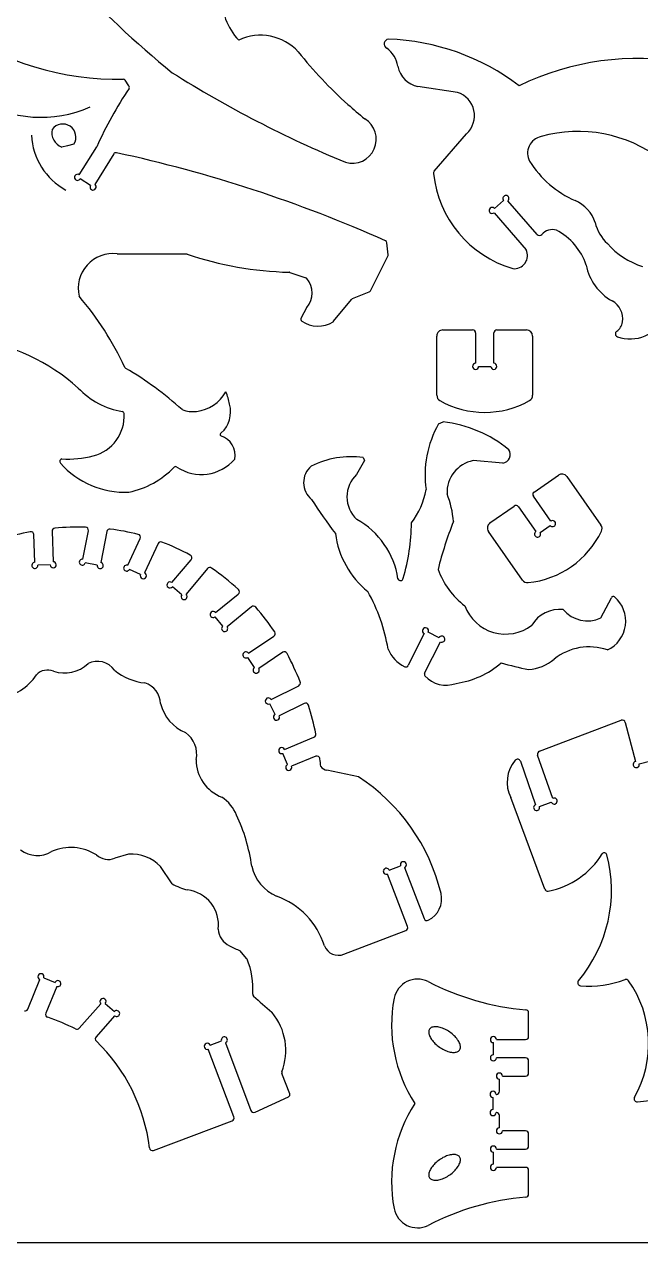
# Model space of a CAD drawing. Extents: x 0 to 14, y 0 to 10.
# Drawn here: x 6.421 to 8.445, y 0 to 4.004 of the extents above; entities that cross this region are included whole.
import ezdxf

# ---------------------------------------------------------------- set-up
doc = ezdxf.new("R2010")
doc.units = 0
doc.layers.add('WHITE', color=7, linetype='CONTINUOUS')

msp = doc.modelspace()

# ---------------------------------------------------------------- linework, layer by layer
at = {"layer": 'WHITE', "linetype": 'CONTINUOUS'}
for p, q in [((6.764444, 3.802115), (6.751522, 3.820177)), ((7.843984, 3.780521), (7.713688, 3.800157)), ((7.767085, 3.521093), (7.873317, 3.644594)), ((6.562783, 3.604893), (6.544011, 3.600281)), ((6.583662, 3.610291), (6.562783, 3.604893)), ((6.600881, 3.509659), (6.658471, 3.601928)), ((6.714604, 3.578545), (6.65178, 3.47789)), ((6.638002, 3.474702), (6.604069, 3.495881)), ((7.994973, 3.425281), (7.964735, 3.399095)), ((8.10529, 3.313164), (8.009078, 3.424267)), ((7.963721, 3.38499), (8.069073, 3.263332)), ((7.615495, 3.246599), (7.611584, 3.286029)), ((6.725804, 3.249723), (6.952887, 3.249316)), ((7.557452, 3.128429), (7.614673, 3.24219)), ((7.292679, 3.18884), (7.345447, 3.170761)), ((7.498873, 3.102505), (7.553348, 3.124607)), ((7.436607, 3.028412), (7.495851, 3.100132)), ((7.347758, 3.072219), (7.32997, 3.03939)), ((7.775663, 2.78474), (7.775627, 2.979664)), ((7.795632, 2.999668), (7.892929, 2.999643)), ((7.902927, 2.989643), (7.902927, 2.889938)), ((7.962926, 2.889938), (7.962926, 2.989706)), ((7.972926, 2.999706), (8.070221, 2.999706)), ((8.090221, 2.97971), (8.090256, 2.784745)), ((7.912927, 2.879938), (7.952926, 2.879938)), ((7.781384, 2.690707), (7.796204, 2.697908)), ((7.538366, 2.570822), (7.512229, 2.524934)), ((7.533848, 2.580706), (7.538366, 2.570822)), ((7.992206, 2.562067), (7.894905, 2.570115)), ((8.095318, 2.466921), (8.175018, 2.522727)), ((8.20287, 2.517819), (8.314726, 2.358133)), ((8.150087, 2.371268), (8.092863, 2.452994)), ((7.95011, 2.365198), (8.029825, 2.420985)), ((8.04375, 2.418528), (8.100939, 2.336854)), ((6.455133, 2.235914), (6.452176, 2.326992)), ((6.511854, 2.337875), (6.515101, 2.237861)), ((6.61302, 2.246319), (6.630979, 2.339562)), ((6.691598, 2.33705), (6.671937, 2.234971)), ((8.057029, 2.177685), (7.945196, 2.337338)), ((8.114866, 2.334398), (8.147632, 2.357341)), ((6.761101, 2.226093), (6.801435, 2.313966)), ((6.859882, 2.297472), (6.815631, 2.201064)), ((6.905685, 2.169242), (6.96855, 2.244619)), ((6.505431, 2.227542), (6.465452, 2.226244)), ((6.660226, 2.227043), (6.620948, 2.234608)), ((6.802371, 2.196147), (6.766018, 2.212833)), ((7.022186, 2.215252), (6.951763, 2.130813)), ((6.937679, 2.129538), (6.90696, 2.155157)), ((7.048628, 2.070859), (7.123304, 2.131664)), ((7.166835, 2.089736), (7.086513, 2.024332)), ((8.314582, 2.05358), (8.348895, 2.119242)), ((7.072444, 2.025772), (7.047188, 2.05679)), ((7.782942, 1.988205), (7.747217, 2.006196)), ((7.157037, 1.937037), (7.240713, 1.993273)), ((7.733784, 2.001764), (7.681516, 1.898066)), ((7.735491, 1.871847), (7.787373, 1.974777)), ((7.176627, 1.88996), (7.154315, 1.923159)), ((7.269427, 1.940279), (7.190505, 1.887238)), ((7.23112, 1.784719), (7.321938, 1.830451)), ((7.244676, 1.735564), (7.226686, 1.77129)), ((7.339793, 1.772264), (7.258105, 1.73113)), ((8.112461, 1.614879), (8.381475, 1.716745)), ((8.394698, 1.709899), (8.428065, 1.580959)), ((7.275459, 1.620926), (7.372089, 1.660936)), ((7.285348, 1.570904), (7.270045, 1.607861)), ((8.156447, 1.460082), (8.106566, 1.602216)), ((7.377818, 1.598368), (7.298413, 1.56549)), ((8.050019, 1.582155), (8.100138, 1.439339)), ((8.440251, 1.573783), (8.478976, 1.583804)), ((7.518718, 1.531048), (7.414344, 1.552451)), ((8.130376, 1.161337), (8.018764, 1.462866)), ((8.11283, 1.433371), (8.151601, 1.447702)), ((6.763227, 1.276761), (6.718108, 1.263579)), ((6.906138, 1.179232), (6.868198, 1.236278)), ((7.6796, 1.038498), (7.613401, 1.211295)), ((7.619162, 1.224211), (7.656515, 1.23852)), ((7.669431, 1.23276), (7.733746, 1.064879)), ((7.470521, 0.947691), (7.67384, 1.025583)), ((7.150882, 0.934314), (7.129257, 0.959578)), ((6.432251, 0.767554), (6.471388, 0.864533)), ((6.484404, 0.870064), (6.521497, 0.855094)), ((6.527028, 0.842078), (6.491371, 0.753722)), ((6.600764, 0.704486), (6.672414, 0.785258)), ((6.686531, 0.786103), (6.716455, 0.759559)), ((6.7173, 0.745442), (6.656199, 0.676562)), ((8.07704, 0.677419), (8.07704, 0.755527)), ((7.030835, 0.648636), (7.068266, 0.66274)), ((7.08115, 0.656909), (7.16501, 0.434358)), ((7.961404, 0.617419), (7.961404, 0.657419)), ((7.971404, 0.667419), (8.06704, 0.667419)), ((7.108932, 0.41302), (7.025003, 0.635752)), ((8.06704, 0.607419), (7.971404, 0.607419)), ((8.07704, 0.557419), (8.07704, 0.597419)), ((7.29246, 0.489326), (7.266683, 0.555484)), ((7.981257, 0.497419), (7.981257, 0.537419)), ((7.991257, 0.547419), (8.06704, 0.547419)), ((7.970374, 0.487419), (7.971257, 0.487419)), ((7.178532, 0.428792), (7.288371, 0.479106)), ((7.960374, 0.437419), (7.960374, 0.477419)), ((7.971257, 0.427419), (7.970374, 0.427419)), ((7.981257, 0.377419), (7.981257, 0.417419)), ((6.845419, 0.303109), (7.103098, 0.400136)), ((8.06704, 0.367419), (7.991257, 0.367419)), ((8.07704, 0.317419), (8.07704, 0.357419)), ((7.961404, 0.257419), (7.961404, 0.297419)), ((7.971404, 0.307419), (8.06704, 0.307419)), ((8.06704, 0.247419), (7.971404, 0.247419)), ((8.07704, 0.159312), (8.07704, 0.237419)), ((0.001084, 0.00004), (14.001084, 0.00004))]:
    msp.add_line(p, q, dxfattribs=at)
for centre, radius, start, end in [((8.884471, 6.28582), 3.141439, -137.530005, -129.018971), ((7.260967, 4.085034), 0.190179, 175.263158, 224.26977), ((6.729355, 4.766477), 0.943347, -125.005427, -88.958278), ((7.196102, 3.798525), 0.169489, 42.687954, 114.882573), ((7.618446, 3.939742), 0.015753, 96.60938, 241.525664), ((7.553579, 3.849368), 0.095635, 10.020885, 53.148849), ((7.590152, 3.202216), 0.753639, 52.790728, 87.986352), ((8.401669, 4.769684), 1.379014, -141.617347, -131.730893), ((8.439501, 2.98492), 0.907337, 80.094562, 115.708956), ((8.902191, 7.003135), 3.73565, -122.288128, -112.449777), ((7.727703, 3.880122), 0.081184, -169.989157, -99.941287), ((6.74514, 3.815484), 0.007921, 36.32764, 80.073579), ((7.904772, 3.035462), 1.368996, 146.3919, 155.557365), ((6.757961, 3.79754), 0.007935, -33.035789, 35.21125), ((7.818652, 3.703926), 0.080675, -47.344371, 71.699234), ((6.476075, 4.094711), 0.396307, -121.950131, -66.104391), ((8.401905, 4.769473), 1.379014, -131.744047, -128.731927), ((7.497788, 3.626407), 0.078982, -106.281384, 58.472684), ((6.562243, 3.648265), 0.051331, 168.164001, 249.194634), ((6.546856, 3.6331), 0.0433, -31.787423, 143.602003), ((8.239905, 3.205985), 0.44606, 52.435758, 105.837039), ((6.661094, 3.650189), 0.217339, -177.170326, -118.491799), ((8.130048, 3.580083), 0.056297, 102.175769, 207.805956), ((6.721219, 3.574306), 0.007857, 73.653886, 147.349585), ((5.771036, -0.821263), 4.504932, 65.943902, 77.794923), ((8.369423, 3.737409), 0.342527, -147.589642, -114.011302), ((6.595586, 3.501176), 0.01, 58.029319, 328.029319), ((7.774667, 3.514572), 0.01, 139.299093, 186.051187), ((8.128482, 3.552079), 0.365798, -173.948815, -106.468277), ((6.646485, 3.469407), 0.01, 148.029319, 418.029319), ((8.002532, 3.431827), 0.01, -49.108426, 220.891578), ((8.187237, 3.319916), 0.113026, 16.61705, 67.744817), ((7.957175, 3.392549), 0.01, 40.891578, 310.891578), ((8.155815, 3.282913), 0.046569, 74.315022, 139.421068), ((8.073534, 3.147453), 0.203731, 18.674532, 62.246777), ((8.434985, 3.387949), 0.143942, -165.635471, -133.403582), ((7.60376, 3.285444), 0.007845, 4.278308, 62.472423), ((8.11285, 3.319711), 0.01, -139.108422, -40.578926), ((8.527223, 3.451178), 0.254354, -138.719952, -107.277991), ((6.711806, 3.136304), 0.114279, 82.963829, 193.236227), ((6.952686, 3.241157), 0.008161, 70.290622, 88.585181), ((7.319148, 4.323061), 1.134123, -108.70506, -91.466579), ((7.60747, 3.245814), 0.008063, -26.713302, 5.582507), ((8.0302, 3.244251), 0.043304, -97.184848, 26.143641), ((8.436088, 3.245267), 0.172651, -169.12254, -119.497506), ((7.289966, 3.181256), 0.008055, 70.316033, 88.895976), ((7.342757, 3.163174), 0.00805, 40.015797, 70.471225), ((7.293351, 3.12107), 0.072962, -40.655385, 40.391606), ((7.550215, 3.132086), 0.008109, -67.275467, -26.808485), ((5.840675, 2.45634), 1.002437, 24.794912, 40.70831), ((7.502177, 3.095186), 0.00803, 114.293258, 141.978234), ((8.320768, 3.037108), 0.065343, -9.906293, 62.364055), ((7.354704, 3.068225), 0.008012, 138.498703, 150.102116), ((8.410498, 3.089655), 0.119746, -110.469724, -20.44738), ((7.337024, 3.035536), 0.008038, 151.347158, 234.238193), ((7.385192, 3.102908), 0.090858, -125.580623, -56.89145), ((7.4304, 3.0335), 0.008026, -56.577165, -39.345705), ((8.341418, 3.031334), 0.044059, -55.39588, -7.128999), ((6.156793, 2.316418), 0.660895, 48.156874, 81.493477), ((7.795627, 2.979668), 0.02, 89.985223, 180.010373), ((7.892927, 2.989643), 0.01, 0, 89.985223), ((7.972926, 2.989706), 0.01, 90, 180), ((8.070221, 2.979706), 0.02, 0.010376, 89.999997), ((8.372119, 2.986838), 0.01, 124.604112, 249.530278), ((7.902927, 2.879938), 0.01, 90, 360), ((7.962926, 2.879938), 0.01, 180, 450), ((6.757957, 2.880064), 0.007983, -155.342098, -120.232089), ((6.201041, 1.921924), 1.100254, 47.85008, 59.83329), ((6.78345, 2.982915), 0.254638, -136.850848, -99.125582), ((6.973376, 2.855122), 0.123723, -83.985727, -28.41856), ((6.964538, 2.737252), 0.131613, 7.91746, 26.628676), ((7.795663, 2.784744), 0.02, -179.989624, -119.378589), ((7.932962, 3.028623), 0.299872, -119.378589, -60.622383), ((8.070256, 2.784741), 0.02, -60.622383, 0.010376), ((6.613701, 2.716214), 0.134941, -75.71982, 3.570662), ((6.740381, 2.723934), 0.008028, 4.892008, 70.477078), ((6.973836, 2.827451), 0.096187, -110.983713, -82.530623), ((7.003659, 2.730517), 0.094565, -47.285257, 15.244203), ((8.071421, 2.524079), 0.334494, 150.122555, 188.470561), ((7.745955, 2.280288), 0.420632, 50.770419, 83.138999), ((7.069452, 2.655742), 0.005544, 107.263565, 235.469142), ((7.047484, 2.588379), 0.065557, -11.839421, 73.312548), ((7.988428, 2.590223), 0.028409, -82.358635, 34.019557), ((6.545054, 2.567502), 0.00803, 95.15548, 225.673444), ((6.557869, 2.97063), 0.395362, -91.962165, -76.973253), ((7.002325, 2.668348), 0.1438, -123.987064, -40.515273), ((7.495893, 2.285869), 0.29727, 82.664572, 116.617715), ((7.916205, 2.465159), 0.107096, 101.472016, 182.392712), ((6.751122, 2.748723), 0.282424, -138.547585, -87.407652), ((6.707583, 2.744122), 0.28319, -78.530294, -43.610201), ((6.917504, 2.542602), 0.00788, 55.732956, 128.232397), ((7.408744, 2.497851), 0.070796, 130.563816, 230.921849), ((7.581707, 2.451209), 0.101304, 133.301452, 227.142176), ((8.186489, 2.506344), 0.02, 35.010378, 124.999998), ((8.753942, 3.32671), 1.647043, -147.546932, -142.78146), ((7.477387, 2.525802), 0.268083, -36.718557, -10.965443), ((7.533212, 2.349826), 0.297424, 3.867888, 21.88464), ((8.101054, 2.45873), 0.01, 124.999996, 215), ((8.035559, 2.412792), 0.01, 35, 124.985222), ((7.382462, 2.142396), 0.268335, 8.352389, 60.939283), ((7.032637, 2.370899), 0.659663, -16.491138, -0.467306), ((9.130987, 1.865874), 1.395245, 158.823757, 165.605409), ((7.961577, 2.348812), 0.02, 124.985225, 215.010374), ((8.155823, 2.363077), 0.01, -145.000004, 125.000001), ((6.597991, 1.53123), 0.820554, 101.08277, 107.769463), ((6.442181, 2.326668), 0.01, 1.859402, 101.082766), ((6.521849, 2.3382), 0.01, 95.390239, 181.859408), ((6.597991, 1.53123), 0.820554, 88.3621, 95.390245), ((6.621159, 2.341453), 0.01, -10.902027, 88.362103), ((6.701417, 2.335158), 0.01, 82.669119, 169.097972), ((6.597991, 1.53123), 0.820554, 76.126429, 82.669123), ((6.792346, 2.318138), 0.01, -24.654943, 76.126433), ((7.735661, 2.369259), 0.295868, -172.469672, -129.162997), ((8.045995, 2.467685), 0.299872, -84.378589, -25.622383), ((8.106674, 2.328663), 0.01, 124.999996, 395.000004), ((8.298345, 2.346658), 0.02, -25.622382, 35.010378), ((6.868971, 2.293301), 0.01, 69.038504, 155.345049), ((6.591766, 1.569704), 0.784877, 61.553412, 69.0385), ((6.611128, 2.236499), 0.01, 79.097972, 349.097972), ((6.96087, 2.251024), 0.01, -39.828201, 61.553409), ((6.455457, 2.22592), 0.01, 91.859397, 361.859408), ((6.515426, 2.227866), 0.01, -178.140598, 91.859402), ((6.670046, 2.225151), 0.01, 169.097977, 439.097977), ((6.756929, 2.217004), 0.01, 65.345046, 335.345052), ((7.029865, 2.208847), 0.01, 55.571359, 140.171794), ((6.591766, 1.569704), 0.784877, 47.326822, 55.571356), ((8.031836, 2.305502), 0.268808, -159.810577, -127.608935), ((6.81146, 2.191975), 0.01, 155.345049, 425.345044), ((6.89928, 2.161562), 0.01, 50.171795, 320.171791), ((7.656299, 2.184472), 0.008904, -159.647086, -5.341371), ((8.07341, 2.18916), 0.02, -144.989625, -84.378589), ((6.945358, 2.123133), 0.01, 140.171803, 410.171795), ((7.11699, 2.139419), 0.01, -50.845444, 47.326821), ((7.056493, 1.860475), 0.566067, 9.179566, 29.574072), ((8.291047, 2.042782), 0.105029, -64.71105, 49.13359), ((8.355399, 2.116811), 0.006944, 51.018674, 159.510057), ((7.17315, 2.081981), 0.01, 41.384367, 129.154559), ((6.591766, 1.569704), 0.784877, 33.87189, 41.384366), ((8.001328, 2.142654), 0.142626, -159.434999, -52.822872), ((7.040874, 2.064545), 0.01, 39.154559, 309.154559), ((8.179069, 1.975309), 0.106144, 83.839788, 149.604762), ((8.269993, 2.146771), 0.103309, -140.342028, -64.430574), ((7.078758, 2.018018), 0.01, 129.154559, 399.154564), ((7.235135, 2.001573), 0.01, -56.096182, 33.871886), ((7.738285, 2.010694), 0.01, -26.729687, 243.249924), ((7.791874, 1.983707), 0.01, -116.750073, 153.27031), ((7.148737, 1.931459), 0.01, 33.903815, 303.903826), ((7.275005, 1.93198), 0.01, 27.50928, 123.903813), ((6.378604, 1.465158), 1.020672, 21.732443, 27.50928), ((7.721278, 1.996213), 0.115296, -156.792818, -116.346159), ((8.275611, 1.775258), 0.182794, 70.737539, 128.59633), ((6.497205, 1.831113), 0.050844, 67.571591, 136.221532), ((6.55261, 1.983711), 0.11157, -108.827664, -46.108404), ((6.660536, 1.84156), 0.068903, 35.103015, 116.342584), ((7.182205, 1.88166), 0.01, 123.903818, 393.903818), ((7.673787, 1.899945), 0.007954, -117.536486, -13.664904), ((7.797891, 2.123125), 0.288203, -81.858043, -48.959697), ((8.277664, 2.902351), 1.03809, -106.253114, -101.151712), ((8.068849, 2.025537), 0.141903, -86.75214, -49.196554), ((6.317785, 1.9588), 0.170071, -82.596297, -32.952567), ((6.839654, 2.034139), 0.196118, -128.746924, -96.654974), ((7.317441, 1.839382), 0.01, -63.272414, 21.732449), ((7.742519, 1.868308), 0.007868, 153.274277, 222.884036), ((7.805935, 1.924256), 0.092433, -138.45555, -69.233574), ((6.796225, 1.770633), 0.07176, 0.817052, 73.233016), ((7.004274, 1.805953), 0.140545, -165.876033, -112.479989), ((7.222188, 1.780222), 0.01, 26.727594, 296.727589), ((7.34429, 1.763332), 0.01, 17.159084, 116.727589), ((6.378604, 1.465158), 1.020672, 11.703818, 17.159089), ((7.249173, 1.726632), 0.01, 116.727586, 386.727586), ((8.385017, 1.707393), 0.01, 14.508775, 110.739909), ((6.900109, 1.605246), 0.086955, -11.745281, 54.55569), ((7.368263, 1.670176), 0.01, -67.50752, 11.703815), ((7.26622, 1.6171), 0.01, 22.492493, 292.492488), ((8.116002, 1.605527), 0.01, 110.73992, 199.338049), ((7.117223, 1.586944), 0.131982, 179.738741, 248.928397), ((7.289174, 1.561664), 0.01, 112.492488, 382.492488), ((7.381644, 1.589129), 0.01, 7.045754, 112.492491), ((6.378604, 1.465158), 1.020672, 5.614067, 7.045757), ((7.419313, 1.582499), 0.030456, -144.948272, -99.388727), ((8.117544, 1.513462), 0.110984, 139.650741, 207.122049), ((8.040583, 1.578843), 0.01, 19.338049, 139.650735), ((8.43057, 1.571278), 0.01, 104.508782, 374.508783), ((7.168291, 0.9963), 0.639339, 13.702433, 56.762634), ((7.000839, 1.358267), 0.126041, 21.924584, 56.845312), ((8.160981, 1.451169), 0.01, -159.714157, 116.964073), ((6.581554, 1.154178), 0.592113, 8.081703, 25.097459), ((8.10345, 1.429904), 0.01, 109.338044, 380.285843), ((6.463233, 1.362722), 0.090447, -127.260972, -58.789955), ((6.57373, 1.141281), 0.157509, 57.740591, 113.826769), ((8.325758, 1.273089), 0.008398, 10.193603, 144.069029), ((6.696644, 1.317118), 0.057681, -132.331676, -68.154331), ((6.771633, 1.142223), 0.1348, 44.245471, 93.574939), ((7.665853, 1.242098), 0.01, -69.037982, 200.962013), ((8.089787, 1.419018), 0.269074, -78.879855, -31.602566), ((7.890631, 1.157264), 0.45865, -40.244573, 14.819574), ((7.307461, 1.269213), 0.143247, -167.176766, -113.940806), ((7.609824, 1.220633), 0.01, 20.962016, 290.962018), ((7.020629, 1.394395), 0.243728, -118.018041, -105.116018), ((8.139754, 1.164809), 0.01, -159.687829, -78.879859), ((6.943619, 1.045204), 0.114688, -7.36144, 83.264065), ((7.166518, 0.901291), 0.251052, 17.157351, 70.738944), ((7.713012, 1.129962), 0.078464, -63.944115, 13.099872), ((7.743084, 1.068456), 0.01, -159.03798, -63.944111), ((7.125722, 1.036374), 0.068612, -175.095938, -116.835145), ((7.670262, 1.034921), 0.01, -69.037985, 20.962018), ((7.204237, 1.171744), 0.225024, -119.114649, -109.463493), ((7.452634, 0.994382), 0.05, -157.628073, -69.037986), ((7.144984, 0.92901), 0.007932, 23.382691, 41.959178), ((6.922499, 0.835952), 0.249094, -4.4181, 22.719733), ((6.475131, 0.873806), 0.01, -21.977393, 248.022598), ((6.530771, 0.851352), 0.01, -111.977394, 158.022614), ((7.712494, 0.787082), 0.079033, 64.112365, 168.310888), ((8.138029, 1.61008), 0.847496, -117.47701, -94.748757), ((8.248348, 0.854492), 0.01, 139.755428, 265.196363), ((8.276, 1.183541), 0.340209, -94.803631, -69.727586), ((8.397342, 0.855025), 0.01, 35.302498, 110.272416), ((8.113009, 0.653687), 0.3584, -29.407989, 35.302489), ((6.67905, 0.792739), 0.01, -41.575034, 228.424966), ((7.17888, 0.815955), 0.008068, 174.251144, 226.873181), ((9.689129, 3.62742), 3.777109, -131.763368, -130.548), ((8.10186, 0.71596), 0.474824, 169.425747, 212.99032), ((6.422978, 0.771297), 0.01, -102.180544, -21.977391), ((6.723936, 0.752923), 0.01, -131.575039, 138.424969), ((8.06704, 0.755527), 0.01, 0, 85.251242), ((6.500644, 0.74998), 0.01, 158.022607, 251.35911), ((6.276895, 0.08669), 0.690012, 63.129478, 71.359108), ((7.228543, 0.751318), 0.007921, 38.283909, 49.494456), ((7.082674, 0.631196), 0.196882, -20.855074, 39.423121), ((6.593284, 0.711122), 0.01, -116.87052, -41.575043), ((7.765603, 0.692464), 0.016531, 145.471569, 179.681597), ((7.780762, 0.69238), 0.03169, 179.681595, 201.39961), ((7.807663, 0.702922), 0.060583, -158.60039, -144.529711), ((7.765447, 0.692241), 0.016531, 110.318406, 144.528434), ((7.770711, 0.678025), 0.03169, 88.60039, 110.318405), ((7.770005, 0.649141), 0.060583, 74.529712, 88.600391), ((7.760944, 0.616403), 0.094552, 64.055861, 74.529712), ((7.750775, 0.5955), 0.117798, 45.94414, 64.055861), ((6.66368, 0.669926), 0.01, 138.424953, 226.023541), ((6.248756, 0.239907), 0.58756, 6.974563, 46.023541), ((7.021477, 0.64511), 0.01, 20.647086, 290.647086), ((7.077623, 0.666266), 0.01, -69.352919, 200.647091), ((7.835328, 0.722633), 0.094552, -144.529712, -134.055861), ((7.851492, 0.739339), 0.117798, -134.055861, -115.944139), ((7.766939, 0.612206), 0.094552, 35.470288, 45.94414), ((7.794603, 0.631917), 0.060583, 21.39961, 35.470288), ((7.836663, 0.642375), 0.016531, -34.528431, -0.318403), ((7.821505, 0.642459), 0.03169, -0.318405, 21.39961), ((7.961404, 0.667419), 0.01, 0, 270), ((8.06704, 0.677419), 0.01, -90, 0), ((7.841322, 0.718436), 0.094552, -115.944139, -105.470288), ((7.832261, 0.685698), 0.060583, -105.470287, -91.399609), ((7.831555, 0.656813), 0.03169, -91.39961, -69.681595), ((7.836819, 0.642598), 0.016531, -69.681597, -35.471568), ((7.961404, 0.607419), 0.01, 90, 360), ((8.06704, 0.597419), 0.01, 0, 90), ((7.274201, 0.55833), 0.008039, 159.805945, 200.738806), ((7.981257, 0.547419), 0.01, 0, 270), ((8.06704, 0.557419), 0.01, -90, 0), ((7.285076, 0.486352), 0.00796, -65.548731, 21.939736), ((7.960374, 0.487419), 0.01, 0, 270), ((7.971257, 0.497419), 0.01, -90, 0), ((8.411273, 0.760647), 0.298744, -85.497826, -55.237582), ((8.10186, 0.198879), 0.474824, 147.00968, 190.574253), ((8.433939, 0.472794), 0.01, 150.592004, 274.502173), ((7.099574, 0.409494), 0.01, -69.366658, 20.647091), ((7.174367, 0.437884), 0.01, -159.352914, -65.388954), ((7.960374, 0.427419), 0.01, 90, 360), ((7.971257, 0.417419), 0.01, 0, 90), ((7.981257, 0.367419), 0.01, 90, 360), ((8.06704, 0.357419), 0.01, 0, 90), ((6.841895, 0.312468), 0.01, -173.025436, -69.366658), ((7.851492, 0.1755), 0.117798, 115.944139, 134.055861), ((7.841322, 0.196403), 0.094552, 105.470288, 115.944139), ((7.832261, 0.229141), 0.060583, 91.399609, 105.470287), ((7.831555, 0.258025), 0.03169, 69.681595, 91.39961), ((7.836819, 0.272241), 0.016531, 35.471568, 69.681597), ((7.836663, 0.272464), 0.016531, 0.318403, 34.528431), ((7.961404, 0.307419), 0.01, 0, 270), ((8.06704, 0.317419), 0.01, -90, 0), ((7.807663, 0.211917), 0.060583, 144.529711, 158.60039), ((7.835328, 0.192206), 0.094552, 134.055861, 144.529712), ((7.766939, 0.302633), 0.094552, -45.94414, -35.470288), ((7.794603, 0.282922), 0.060583, -35.470288, -21.39961), ((7.821505, 0.27238), 0.03169, -21.39961, 0.318405), ((7.961404, 0.247419), 0.01, 90, 360), ((8.06704, 0.237419), 0.01, 0, 90), ((7.780762, 0.222459), 0.03169, 158.60039, 180.318405), ((7.765603, 0.222375), 0.016531, -179.681597, -145.471569), ((7.765447, 0.222598), 0.016531, -144.528434, -110.318406), ((7.770711, 0.236813), 0.03169, -110.318405, -88.60039), ((7.770005, 0.265698), 0.060583, -88.600391, -74.529712), ((7.760944, 0.298436), 0.094552, -74.529712, -64.055861), ((7.750775, 0.319339), 0.117798, -64.055861, -45.94414), ((8.138029, -0.695241), 0.847496, 94.748757, 117.47701), ((8.06704, 0.159312), 0.01, -85.251242, 0), ((7.712494, 0.127757), 0.079033, -168.310888, -64.112365)]:
    msp.add_arc(centre, radius, start, end, dxfattribs=at)

doc.saveas('drawing.dxf')
